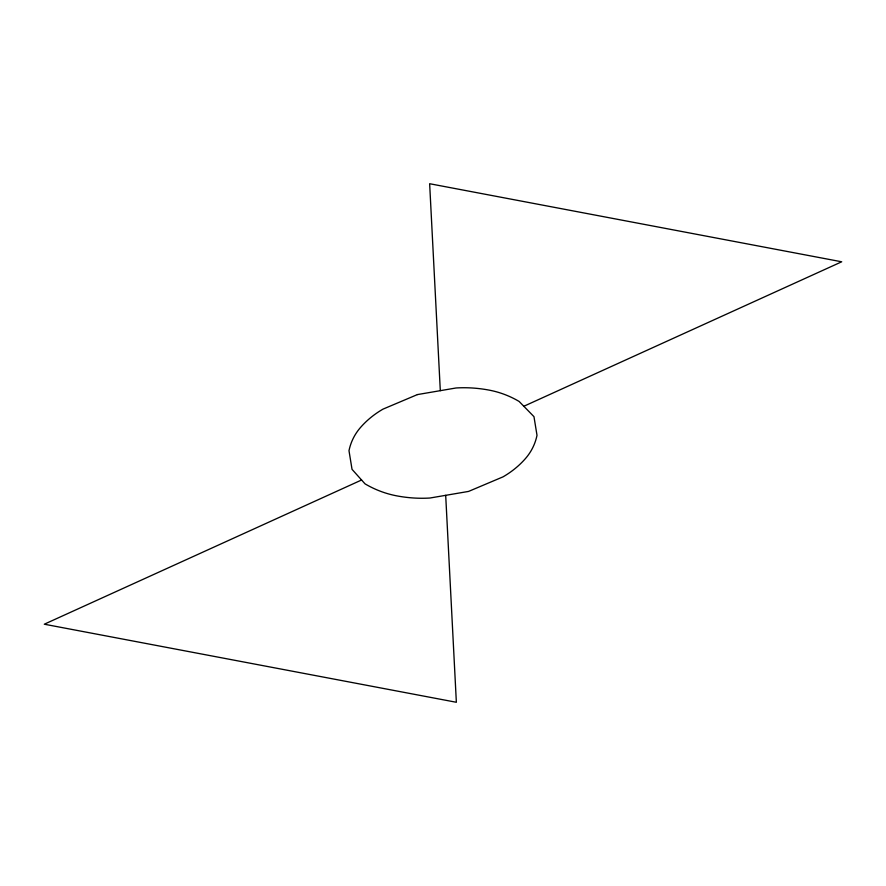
<?xml version="1.0" encoding="UTF-8"?>
<svg xmlns="http://www.w3.org/2000/svg" width="886" height="886" viewBox="0 0 886 886"><rect width="100%" height="100%" fill="white"/><g stroke="black" fill="none" stroke-linecap="round" stroke-linejoin="round"><path stroke-width="1.33" d="M361.577 480.002L44.3 624.209L456.356 702.277L445.691 495.329M523.825 406.264L841.7 261.791L429.644 183.723L440.309 390.671M417.428 394.58L382.996 409.133A118.779 96.696 23.2 0 0 360.591 427.384A75.842 61.743 23.2 0 0 348.995 450.708L352.03 469.336L365.021 483.845A80.526 65.564 23.2 0 0 396.762 495.861A118.779 96.696 23.2 0 0 429.954 498.021L468.572 491.42L503.004 476.867A118.779 96.696 23.2 0 0 525.409 458.616A75.842 61.743 23.2 0 0 537.005 435.292L533.97 416.664L519.13 401.458A75.842 61.743 23.2 0 0 489.238 390.139A118.779 96.696 23.2 0 0 456.046 387.979L417.428 394.58"/></g></svg>
